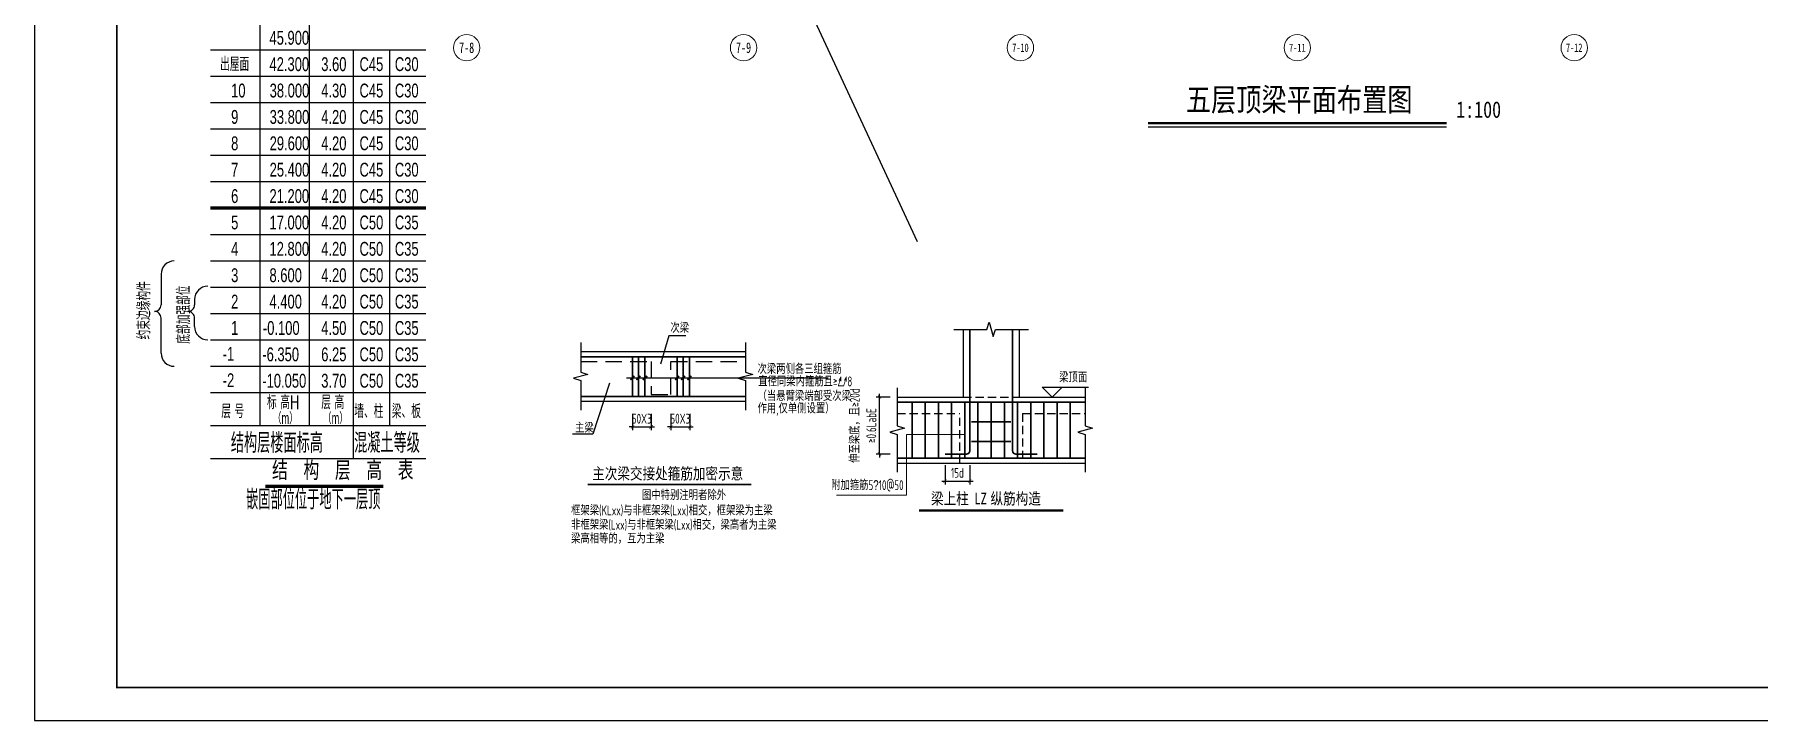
# Model space of a CAD drawing. Header units: millimetres. Extents: x -202076 to 1082610, y -439651 to 179350.
# Drawn here: x 374600 to 426903, y -167283 to -146481 of the extents above; entities that cross this region are included whole.
import ezdxf
from ezdxf.enums import TextEntityAlignment as Align

# ---------------------------------------------------------------- set-up
doc = ezdxf.new("R2010")
doc.units = ezdxf.units.MM
doc.header["$LTSCALE"] = 1000
doc.linetypes.add('DASH', pattern=[0.35, 0.25, -0.1])
doc.linetypes.add('DASHED', pattern=[0.75, 0.5, -0.25])
for name, color, linetype in [('$0$TK', 7, 'Continuous'), ('$0$墙柱说明', 7, 'Continuous'), ('02-TEXT_轴号', 7, 'Continuous'), ('AXIS_TEXT', 7, 'Continuous'), ('A楼-层高表$0$PUB_DIM', 3, 'Continuous'), ('A楼-层高表$0$S-ANNO-DIMS', 3, 'Continuous'), ('A楼-层高表$0$S-ANNO-TABS', 4, 'Continuous'), ('A楼-层高表$0$TEXT', 7, 'Continuous'), ('A楼-层高表$0$WLL1', 4, 'Continuous'), ('COLU_DE_REIN', 1, 'Continuous'), ('DIM_SYMB', 3, 'Continuous'), ('REIN', 1, 'Continuous'), ('S-BEAM', 4, 'Continuous'), ('THIN', 7, 'Continuous'), ('墙柱说明', 7, 'Continuous'), ('结-细线符号', 3, 'Continuous'), ('结-详图-尺寸', 3, 'Continuous'), ('结-详图-编号', 90, 'Continuous'), ('结-详图-轮廓', 40, 'Continuous'), ('结-详图-钢筋', 1, 'Continuous')]:
    doc.layers.add(name, color=color, linetype=linetype)
doc.layers.add('19.06.10建研院审图', color=1, linetype='Continuous', plot=False)
doc.layers.add('DIM', color=3, linetype='Continuous', lineweight=0)
doc.styles.add('$0$-宋体', font='', dxfattribs={"width": 0.8})
doc.styles.add('-宋体', font='simhei.ttf', dxfattribs={"width": 0.8})
doc.styles.add('_TCH_AXIS', font='STXIHEI.TTF', dxfattribs={"width": 0.75})
doc.styles.add('A楼-层高表$0$H', font='ros.shx', dxfattribs={"width": 0.7, "bigfont": 'jd.shx'})
doc.styles.add('A楼-层高表$0$华文细黑', font='STXIHEI.TTF', dxfattribs={"height": 500})
doc.styles.add('A楼-层高表$0$样式_1', font='ros.shx', dxfattribs={"width": 0.7, "bigfont": 'jd.shx'})
doc.styles.add('COMPLEX', font='COMPLEX')
doc.styles.add('TSSD_Dimension', font='tssdeng.shx', dxfattribs={"width": 0.7, "bigfont": 'hztxt.shx'})
doc.styles.add('TSSD_Label', font='tssdeng.shx', dxfattribs={"width": 0.7, "bigfont": 'Hztxt.shx'})
doc.styles.get('$0$-宋体').set_extended_font_data('SimSun')
doc.dimstyles.new('TSSD_25_100', dxfattribs={"dimtxt": 350, "dimasz": 100, "dimexe": 100, "dimexo": 250, "dimgap": 100, "dimtad": 1, "dimdec": 0, "dimlfac": 0.25, "dimzin": 0, "dimdsep": 46, "dimtxsty": 'TSSD_Dimension', "dimblk": 'ARCHTICK', "dimblk1": 'ARCHTICK', "dimblk2": 'ARCHTICK', "dimcen": 0, "dimdle": 100, "dimclrt": 7, "dimadec": 0, "dimazin": 0, "dimtfac": 1, "dimtdec": 0, "dimtix": 1, "dimtmove": 2, "dimatfit": 3, "dimfxl": 1, "dimtolj": 1, "dimtzin": 0, "dimarcsym": 0})

# ---------------------------------------------------------------- blocks, each defined once
blk = doc.blocks.new('_AXISO')
blk.add_circle((0, 0), 0.5)
at = {"layer": 'AXIS_TEXT', "style": 'COMPLEX', "width": 1.041667}
blk.add_attdef('A', text='', height=0.56, dxfattribs=at).set_placement((-0.25, -0.28), (0.25, -0.28), align=Align.FIT)
blk = doc.blocks.new('A楼-层高表')
at = {"layer": 'A楼-层高表$0$PUB_DIM', "const_width": 100}
blk.add_lwpolyline([(-1791, 0), (1791, 0)], dxfattribs=at)
at = {"layer": 'A楼-层高表$0$S-ANNO-DIMS'}
for p, q in [((-4954, 6434), (-4954, 5505)), ((-3938, 5668), (-3938, 5503)), ((-4954, 4041), (-4954, 5103)), ((-3938, 4842), (-3938, 5102))]:
    blk.add_line(p, q, dxfattribs=at)
for centre, radius, start, end in [((-4554, 6434), 400, 90, 180), ((-3538, 5668), 400, 90, 180), ((-5154, 5504), 200, 270, 0.206), ((-5154, 5104), 200, 359.794, 90), ((-4138, 5503), 200, 270, 0.206), ((-4138, 5103), 200, 359.794, 90), ((-3538, 4842), 400, 180, 270), ((-4554, 4041), 400, 180, 270)]:
    blk.add_arc(centre, radius, start, end, dxfattribs=at)
at = {"layer": 'A楼-层高表$0$S-ANNO-TABS'}
for p, q in [((-1961, 14041), (-1961, 1841)), ((-461, 14041), (-461, 1841)), ((-3457, 13241), (3078, 13241)), ((878, 13241), (878, 841)), ((1978, 13241), (1978, 1841)), ((-3457, 12441), (3078, 12441)), ((-3457, 11641), (878, 11641)), ((-3457, 11641), (3078, 11641)), ((-3457, 10841), (878, 10841)), ((-3457, 10841), (3078, 10841)), ((-3457, 10041), (878, 10041)), ((-3457, 10041), (3078, 10041)), ((-3457, 9241), (878, 9241)), ((-3457, 9241), (3078, 9241)), ((-3457, 8441), (3078, 8441)), ((-3457, 7641), (3078, 7641)), ((-3457, 6841), (3078, 6841)), ((-3457, 6041), (3078, 6041)), ((-3457, 5241), (3078, 5241)), ((-3457, 4441), (3078, 4441)), ((-3457, 3641), (3078, 3641)), ((-3457, 2841), (3078, 2841)), ((-3457, 1841), (3078, 1841)), ((-3457, 841), (3078, 841))]:
    blk.add_line(p, q, dxfattribs=at)
at = {"layer": 'A楼-层高表$0$TEXT', "style": 'A楼-层高表$0$H', "width": 0.7}
for s, p in [('45.900', (-1665, 13392)), ('出屋面', (-3163, 12592)), ('42.300', (-1665, 12592)), ('3.60', (-95, 12592)), ('C45', (1066, 12592)), ('C30', (2138, 12592)), ('10', (-2829, 11792)), ('38.000', (-1660, 11792)), ('4.30', (-95, 11792)), ('C45', (1066, 11792)), ('C30', (2138, 11792)), ('9', (-2829, 10992)), ('33.800', (-1660, 10992)), ('4.20', (-95, 10992)), ('C45', (1066, 10992)), ('C30', (2138, 10992)), ('8', (-2829, 10192)), ('29.600', (-1660, 10192)), ('4.20', (-95, 10192)), ('C45', (1066, 10192)), ('C30', (2138, 10192)), ('7', (-2829, 9392)), ('25.400', (-1660, 9392)), ('4.20', (-95, 9392)), ('C45', (1066, 9392)), ('C30', (2138, 9392)), ('6', (-2829, 8592)), ('21.200', (-1665, 8592)), ('4.20', (-95, 8592)), ('C45', (1066, 8592)), ('C30', (2138, 8592)), ('5', (-2829, 7792)), ('17.000', (-1665, 7792)), ('4.20', (-95, 7792)), ('4', (-2829, 6992)), ('12.800', (-1665, 6992)), ('4.20', (-95, 6992)), ('3', (-2829, 6192)), ('8.600', (-1665, 6192)), ('4.20', (-95, 6192)), ('2', (-2829, 5392)), ('4.400', (-1665, 5392)), ('4.20', (-95, 5392)), ('1', (-2829, 4592)), ('-0.100', (-1865, 4592)), ('4.50', (-95, 4592)), ('-1', (-3084, 3808)), ('-6.350', (-1883, 3792)), ('6.25', (-95, 3792)), ('-2', (-3084, 3008)), ('-10.050', (-1883, 2992)), ('3.70', (-95, 2992)), ('标 高H', (-1741, 2338)), ('层 高', (-95, 2338)), ('层 号', (-3128, 2067)), ('墙、柱', (908, 2067)), ('梁、板', (2046, 2067))]:
    blk.add_text(s, height=420, dxfattribs=at).set_placement(p)
at = {"layer": 'A楼-层高表$0$TEXT', "color": 4, "style": 'A楼-层高表$0$H', "width": 0.7}
for s, p in [('C50', (1066, 7792)), ('C35', (2138, 7792)), ('C50', (1066, 6992)), ('C35', (2138, 6992)), ('C50', (1066, 6192)), ('C35', (2138, 6192)), ('C50', (1066, 5392)), ('C35', (2138, 5392)), ('C50', (1066, 4592)), ('C35', (2138, 4592)), ('C50', (1066, 3792)), ('C35', (2138, 3792)), ('C50', (1066, 2992)), ('C35', (2138, 2992))]:
    blk.add_text(s, height=420, dxfattribs=at).set_placement(p)
at = {"layer": 'A楼-层高表$0$WLL1', "style": 'A楼-层高表$0$样式_1', "width": 0.7}
for s, p in [('约束边缘构件', (-5277, 4455)), ('底部加强部位', (-4070, 4325))]:
    blk.add_text(s, height=400, rotation=90, dxfattribs=at).set_placement(p)
at = {"layer": 'A楼-层高表$0$WLL1', "color": 7}
for s, height, style, width, p in [('（m）', 350, 'A楼-层高表$0$样式_1', 0.6, (-1574, 1891)), ('（m）', 350, 'A楼-层高表$0$样式_1', 0.6, (-54, 1891)), ('结构层楼面标高', 600, 'A楼-层高表$0$样式_1', 0.7, (-2837, 1015)), ('混凝土等级', 600, 'A楼-层高表$0$样式_1', 0.7, (902, 1015)), ('结  构  层  高  表', 500, 'A楼-层高表$0$华文细黑', 0.7, (-1587, 244)), ('嵌固部位位于地下一层顶', 600, 'A楼-层高表$0$样式_1', 0.65, (-2375, -701))]:
    blk.add_text(s, height=height, dxfattribs=dict(at, style=style, width=width)).set_placement(p)
blk = doc.blocks.new('图框-A1')
for points, const_width in [([(0, 0), (841, 0), (841, 594), (0, 594)], 0.05), ([(766, 584), (25, 584), (25, 10), (766, 10)], 0.5)]:
    blk.add_lwpolyline(points, close=True, dxfattribs=dict(const_width=const_width))
at = {"const_width": 0.05}
blk.add_lwpolyline([(420.5, 0), (420.5, 2)], dxfattribs=at)
blk = doc.blocks.new('_ARCHTICK')
at = {"color": 0, "linetype": 'ByBlock', "const_width": 0.15}
blk.add_lwpolyline([(-0.5, -0.5), (0.5, 0.5)], dxfattribs=at)
blk = doc.blocks.new('*D3018')
at = {"layer": 'Defpoints', "color": 0, "transparency": 16777216}
for p in [(392740, -157737), (393305, -157737), (393305, -158382)]:
    blk.add_point(p, dxfattribs=at)
at = {"layer": 'DIM', "color": 0, "lineweight": -2, "transparency": 16777216}
for p, q in [((392740, -158382), (392640, -158382)), ((392740, -157987), (392740, -158482)), ((392740, -158382), (393305, -158382)), ((393305, -157987), (393305, -158482)), ((393305, -158382), (393405, -158382))]:
    blk.add_line(p, q, dxfattribs=at)
at = {"layer": 'DIM', "color": 0, "lineweight": -2, "transparency": 16777216, "xscale": 100, "yscale": 100, "zscale": 100}
blk.add_blockref('_ARCHTICK', (392740, -158382), dxfattribs=at)
at = {"layer": 'DIM', "color": 0, "lineweight": -2, "transparency": 16777216, "xscale": 100, "yscale": 100, "zscale": 100, "rotation": 180}
blk.add_blockref('_ARCHTICK', (393305, -158382), dxfattribs=at)
at = {"layer": 'DIM', "color": 7, "transparency": 16777216, "insert": (393022, -158132), "char_height": 300, "attachment_point": 5, "style": 'TSSD_Dimension'}
blk.add_mtext('\\A1;50X3', dxfattribs=at)
blk = doc.blocks.new('*D3019')
at = {"layer": 'Defpoints', "color": 0, "transparency": 16777216}
for p in [(393904, -157737), (394481, -157737), (394481, -158381)]:
    blk.add_point(p, dxfattribs=at)
at = {"layer": 'DIM', "color": 0, "lineweight": -2, "transparency": 16777216}
for p, q in [((393904, -158381), (393804, -158381)), ((393904, -157987), (393904, -158481)), ((393904, -158381), (394481, -158381)), ((394481, -157987), (394481, -158481)), ((394481, -158381), (394581, -158381))]:
    blk.add_line(p, q, dxfattribs=at)
at = {"layer": 'DIM', "color": 0, "lineweight": -2, "transparency": 16777216, "xscale": 100, "yscale": 100, "zscale": 100}
blk.add_blockref('_ARCHTICK', (393904, -158381), dxfattribs=at)
at = {"layer": 'DIM', "color": 0, "lineweight": -2, "transparency": 16777216, "xscale": 100, "yscale": 100, "zscale": 100, "rotation": 180}
blk.add_blockref('_ARCHTICK', (394481, -158381), dxfattribs=at)
at = {"layer": 'DIM', "color": 7, "transparency": 16777216, "insert": (394192, -158131), "char_height": 300, "attachment_point": 5, "style": 'TSSD_Dimension'}
blk.add_mtext('\\A1;50X3', dxfattribs=at)
blk = doc.blocks.new('*D3020')
at = {"layer": 'Defpoints', "color": 0, "transparency": 16777216}
for p in [(400237, -157478), (400812, -157478), (400812, -159204)]:
    blk.add_point(p, dxfattribs=at)
at = {"layer": 'DIM', "color": 0, "lineweight": -2, "transparency": 16777216}
for p, q in [((400237, -157478), (400237, -157378)), ((400562, -157478), (400137, -157478)), ((400237, -159204), (400237, -157478)), ((400562, -159204), (400137, -159204)), ((400237, -159204), (400237, -159304))]:
    blk.add_line(p, q, dxfattribs=at)
at = {"layer": 'DIM', "color": 0, "lineweight": -2, "transparency": 16777216, "xscale": 100, "yscale": 100, "zscale": 100}
for p, rotation in [((400237, -157478), 270), ((400237, -159204), 90)]:
    blk.add_blockref('_ARCHTICK', p, dxfattribs=dict(at, rotation=rotation))
at = {"layer": 'DIM', "color": 7, "transparency": 16777216, "insert": (399737, -158341), "char_height": 300, "attachment_point": 5, "rotation": 90, "style": 'TSSD_Dimension'}
blk.add_mtext('\\A1;伸至梁底，且≥20d\\P≥0.6LabE', dxfattribs=at)
blk = doc.blocks.new('*D3021')
at = {"layer": 'Defpoints', "color": 0, "transparency": 16777216}
for p in [(402224, -159292), (402974, -159289), (402974, -160024)]:
    blk.add_point(p, dxfattribs=at)
at = {"layer": 'DIM', "color": 0, "lineweight": -2, "transparency": 16777216}
for p, q in [((402124, -160024), (403074, -160024)), ((402224, -159542), (402224, -160124)), ((402974, -159539), (402974, -160124))]:
    blk.add_line(p, q, dxfattribs=at)
at = {"layer": 'DIM', "color": 0, "lineweight": -2, "transparency": 16777216, "xscale": 100, "yscale": 100, "zscale": 100, "rotation": 180}
blk.add_blockref('_ARCHTICK', (402224, -160024), dxfattribs=at)
at = {"layer": 'DIM', "color": 0, "lineweight": -2, "transparency": 16777216, "xscale": 100, "yscale": 100, "zscale": 100}
blk.add_blockref('_ARCHTICK', (402974, -160024), dxfattribs=at)
at = {"layer": 'DIM', "color": 7, "transparency": 16777216, "insert": (402599, -159774), "char_height": 300, "attachment_point": 5, "style": 'TSSD_Dimension'}
blk.add_mtext('\\A1;15d', dxfattribs=at)

msp = doc.modelspace()

# ---------------------------------------------------------------- linework, layer by layer
at = {"layer": '$0$墙柱说明', "ltscale": 1000}
msp.add_line((408381.8, -149281), (417440.8, -149281), dxfattribs=at)
at = {"layer": '$0$墙柱说明', "ltscale": 1000, "const_width": 75}
msp.add_lwpolyline([(408381.8, -149169), (417440.8, -149169)], dxfattribs=at)
for p, q in [((402773.6, -155423.7), (402773.6, -157477.5)), ((404473.6, -155423.7), (404473.6, -157477.5))]:
    msp.add_line(p, q)
at = {"linetype": 'DASHED', "ltscale": 0.5}
for p, q in [((402773.6, -157477.5), (404473.6, -157477.5)), ((400773.6, -157977.5), (402673.6, -157977.5)), ((402673.6, -159477.5), (402673.6, -157977.5)), ((404573.6, -157977.5), (406473.6, -157977.5)), ((404573.6, -157977.5), (404573.6, -159477.5))]:
    msp.add_line(p, q, dxfattribs=at)
msp.add_lwpolyline([(458702.8, -167281), (458702.8, -107881), (374602.8, -107881), (374602.8, -167281)], close=True)
at = {"layer": '19.06.10建研院审图'}
msp.add_line((385591.1, -118754.1), (401375.1, -152758.9), dxfattribs=at)
at = {"layer": 'COLU_DE_REIN', "const_width": 100}
msp.add_lwpolyline([(379937.7, -151741.5), (386473.1, -151741.5)], dxfattribs=at)
at = {"layer": 'DIM'}
msp.add_lwpolyline([(402823.6, -158606.6), (401059.8, -158606.6), (401059.8, -160446.5), (398932.7, -160446.5)], dxfattribs=at)
at = {"layer": 'DIM_SYMB', "const_width": 70}
msp.add_lwpolyline([(401433.4, -160913.8), (405814.4, -160913.8)], dxfattribs=at)
at = {"layer": 'REIN', "const_width": 50}
for points in [[(402973.6, -155423.7), (402973.6, -159103.8, -0.4142136), (402873.6, -159203.8), (402223.6, -159203.8)], [(404273.6, -155423.7), (404273.6, -159103.8, 0.4142136), (404373.6, -159203.8), (405023.6, -159203.8)]]:
    msp.add_lwpolyline(points, format="xyb", dxfattribs=at)
for points in [[(406473.6, -157627.5), (400773.6, -157627.5)], [(401223.6, -157627.5), (401223.6, -159327.5)], [(401623.6, -157627.5), (401623.6, -159327.5)], [(402023.6, -157627.5), (402023.6, -159327.5)], [(402423.6, -157627.5), (402423.6, -159327.5)], [(402823.6, -157627.5), (402823.6, -159327.5)], [(403223.6, -157627.5), (403223.6, -159327.5)], [(403623.6, -157627.5), (403623.6, -159327.5)], [(404023.6, -157627.5), (404023.6, -159327.5)], [(404423.6, -157627.5), (404423.6, -159327.5)], [(404823.6, -157627.5), (404823.6, -159327.5)], [(405223.6, -157627.5), (405223.6, -159327.5)], [(405623.6, -157627.5), (405623.6, -159327.5)], [(406023.6, -157627.5), (406023.6, -159327.5)], [(404223.6, -158227.5), (403023.6, -158227.5)], [(404223.6, -158827.5), (403023.6, -158827.5)], [(406473.6, -159327.5), (400773.6, -159327.5)]]:
    msp.add_lwpolyline(points, dxfattribs=at)
at = {"layer": 'THIN'}
for p, q in [((405473.6, -157477.5), (405173.6, -157177.5)), ((405173.6, -157177.5), (405773.6, -157177.5)), ((405473.6, -157477.5), (405773.6, -157177.5)), ((405773.6, -157177.5), (406573.9, -157177.5)), ((400773.6, -157477.5), (402773.6, -157477.5)), ((404473.6, -157477.5), (406473.6, -157477.5)), ((400773.6, -159477.5), (406473.6, -159477.5))]:
    msp.add_line(p, q, dxfattribs=at)
for points in [[(402493.6, -155423.7), (403493.6, -155423.7), (403563.6, -155203.7), (403683.6, -155643.7), (403753.6, -155423.7), (404753.6, -155423.7)], [(400773.6, -157197.5), (400773.6, -158347.5), (400993.6, -158417.5), (400553.6, -158537.5), (400773.6, -158607.5), (400773.6, -159757.5)], [(406473.6, -157197.5), (406473.6, -158347.5), (406693.6, -158417.5), (406253.6, -158537.5), (406473.6, -158607.5), (406473.6, -159757.5)]]:
    msp.add_lwpolyline(points, dxfattribs=at)
at = {"layer": '结-细线符号'}
msp.add_line((392559.2, -156894.7), (398675.8, -156894.7), dxfattribs=at)
for points in [[(391171.5, -155817.4), (391171.5, -156717.4), (391391.5, -156787.4), (390951.5, -156907.4), (391171.5, -156977.4), (391171.5, -157877.4)], [(396171.5, -155817.4), (396171.5, -156717.4), (396391.5, -156787.4), (395951.5, -156907.4), (396171.5, -156977.4), (396171.5, -157877.4)], [(392048.5, -157049.9), (391543.7, -158600.2), (390924.7, -158600.2)]]:
    msp.add_lwpolyline(points, dxfattribs=at)
at = {"layer": '结-细线符号', "const_width": 50}
for points in [[(392679.6, -156954.7), (392799.6, -156834.7)], [(392864.2, -156954.7), (392984.2, -156834.7)], [(393057.2, -156954.7), (393177.2, -156834.7)], [(393070.2, -156954.7), (393190.2, -156834.7)], [(394032.5, -156954.7), (394152.5, -156834.7)], [(394215, -156954.7), (394335, -156834.7)], [(394408, -156954.7), (394528, -156834.7)]]:
    msp.add_lwpolyline(points, dxfattribs=at)
at = {"layer": '结-详图-尺寸'}
msp.add_lwpolyline([(394364.7, -155613.7), (393847.9, -155613.7), (393596.9, -156480)], dxfattribs=at)
at = {"layer": '结-详图-编号', "const_width": 50}
msp.add_lwpolyline([(391387, -160128.3), (396352.1, -160128.3)], dxfattribs=at)
at = {"layer": '结-详图-轮廓'}
for p, q in [((391171.5, -156097.4), (396171.5, -156097.4)), ((391171.5, -157597.4), (396171.5, -157597.4))]:
    msp.add_line(p, q, dxfattribs=at)
at = {"layer": '结-详图-轮廓', "linetype": 'DASHED'}
msp.add_lwpolyline([(391173.5, -156397.4), (393310.4, -156397.4), (393310.4, -157398.6), (393910.4, -157398.6), (393910.4, -156397.4), (396178.2, -156397.4)], dxfattribs=at)
at = {"layer": '结-详图-钢筋', "const_width": 50}
for points in [[(391173.5, -156252.1), (396178.2, -156252.1)], [(392743.8, -156252.1), (392743.8, -157460.3)], [(392928.3, -156252.1), (392928.3, -157460.3)], [(393121.3, -156252.1), (393121.3, -157460.3)], [(394094.6, -156252.1), (394094.6, -157460.3)], [(394279.1, -156252.1), (394279.1, -157460.3)], [(394472.1, -156252.1), (394472.1, -157460.3)], [(396178.2, -157460.3), (391173.5, -157460.3)]]:
    msp.add_lwpolyline(points, dxfattribs=at)

# ---------------------------------------------------------------- block references
at = {"xscale": 100, "yscale": 100, "zscale": 100}
msp.add_blockref('图框-A1', (374602.8, -167281), dxfattribs=at)
at = {"layer": 'DIM'}
ref = msp.add_blockref('_AXISO', (387711.3, -146881), dxfattribs=dict(at, xscale=800, yscale=800, zscale=800))
ref.add_attrib('A', '7-8', dxfattribs={"layer": '02-TEXT_轴号', "height": 320.57, "style": '_TCH_AXIS', "width": 0.743037}).set_placement((387481.7, -147041.3), (387940.9, -147041.3), align=Align.FIT)
ref = msp.add_blockref('_AXISO', (396111.3, -146881), dxfattribs=dict(at, xscale=800, yscale=800, zscale=800))
ref.add_attrib('A', '7-9', dxfattribs={"layer": '02-TEXT_轴号', "height": 320.57, "style": '_TCH_AXIS', "width": 0.743037}).set_placement((395881.7, -147041.3), (396340.9, -147041.3), align=Align.FIT)
ref = msp.add_blockref('_AXISO', (404511.3, -146881), dxfattribs=dict(at, xscale=800, yscale=800, zscale=800))
ref.add_attrib('A', '7-10', dxfattribs={"layer": '02-TEXT_轴号', "height": 252.11, "style": '_TCH_AXIS', "width": 0.743037}).set_placement((404261.3, -147007.1), (404761.3, -147007.1), align=Align.FIT)
ref = msp.add_blockref('_AXISO', (412911.3, -146881), dxfattribs=dict(at, xscale=800, yscale=800, zscale=800))
ref.add_attrib('A', '7-11', dxfattribs={"layer": '02-TEXT_轴号', "height": 247.28, "style": '_TCH_AXIS', "width": 0.761209}).set_placement((412660, -147004.6), (413162.5, -147004.6), align=Align.FIT)
ref = msp.add_blockref('_AXISO', (421311.3, -146881), dxfattribs=dict(at, xscale=800, yscale=800, zscale=800))
ref.add_attrib('A', '7-12', dxfattribs={"layer": '02-TEXT_轴号', "height": 252.11, "style": '_TCH_AXIS', "width": 0.743037}).set_placement((421061.3, -147007.1), (421561.3, -147007.1), align=Align.FIT)
at = {"layer": 'S-BEAM', "linetype": 'DASH'}
msp.add_blockref('A楼-层高表', (383394.7, -160182.7), dxfattribs=at)

# ---------------------------------------------------------------- texts
at = {"layer": '$0$TK', "style": '$0$-宋体', "width": 0.8}
for s, height, p in [('五层顶梁平面布置图', 699.93, (409531, -148807.1)), ('1:100', 500, (417732.5, -149007.4))]:
    msp.add_text(s, height=height, dxfattribs=at).set_placement(p)
at = {"layer": 'THIN', "style": 'TSSD_Label', "width": 0.7}
for s, p in [('次梁', (393892.1, -155527.4)), ('次梁两侧各三组箍筋', (396535.3, -156772.1)), ('（当悬臂梁端部受次梁', (396535.3, -157592.9)), ('作用,仅单侧设置）', (396535.3, -157969.1)), ('主梁', (390998.3, -158558)), ('图中特别注明者除外', (393028.9, -160599.4)), ('框架梁(KLxx)与非框架梁(Lxx)相交，框架梁为主梁', (390878.8, -161062.8)), ('梁高相等的，互为主梁', (390878.8, -161915)), ('非框架梁(Lxx)与非框架梁(Lxx)相交，梁高者为主梁', (390878.8, -161498.9))]:
    msp.add_text(s, height=300, dxfattribs=at).set_placement(p)
msp.add_text('直径同梁内箍筋且≥⌰8', height=300, dxfattribs=at).set_placement((396556.8, -157241.4), align=Align.BOTTOM_LEFT)
for s, p in [('梁顶面', (406537.1, -157117.5)), ('附加箍筋5\ue53210@50', (400967.8, -160386.5))]:
    msp.add_text(s, height=300, dxfattribs=at).set_placement(p, align=Align.BOTTOM_RIGHT)
at = {"layer": '墙柱说明', "style": '-宋体', "width": 0.8}
for s, p in [('主次梁交接处箍筋加密示意', (391520.3, -159968.9)), ('梁上柱', (401797.9, -160729.1)), ('LZ', (403111.4, -160729.1)), ('纵筋构造', (403603.4, -160729.1))]:
    msp.add_text(s, height=350, dxfattribs=at).set_placement(p)

# ---------------------------------------------------------------- dimensions: what is measured, and where the dimension line sits
at = {"layer": 'DIM'}
dim = msp.add_linear_dim(base=(400236.6, -157477.5), p1=(400812.1, -159203.8), p2=(400812.1, -157477.5), angle=90, text='伸至梁底，且≥20d\\P≥0.6LabE', dimstyle='TSSD_25_100', override={"dimtxt": 300, "dimclrd": 0, "dimclre": 0, "dimclrt": 7}, dxfattribs=at)
dim.commit()
dim.dimension.update_dxf_attribs({"geometry": '*D3020', "text_midpoint": (399736.6, -158340.7)})
for base, p1, p2, text, override, picture, middle in [((393304.6, -158381.9), (392740.1, -157737.2), (393304.6, -157737.2), '50X3', {"dimtxt": 300}, '*D3018', (393022.3, -158131.9)), ((394480.6, -158381.3), (393904.2, -157737.2), (394480.6, -157737.2), '50X3', {"dimtxt": 300}, '*D3019', (394192.4, -158131.3)), ((402973.6, -160023.7), (402223.6, -159291.8), (402973.6, -159288.7), '15d', {"dimtxt": 300, "dimclrd": 0, "dimclre": 0, "dimclrt": 7}, '*D3021', (402598.6, -159773.7))]:
    dim = msp.add_linear_dim(base=base, p1=p1, p2=p2, text=text, dimstyle='TSSD_25_100', override=override, dxfattribs=at)
    dim.commit()
    dim.dimension.update_dxf_attribs({"geometry": picture, "text_midpoint": middle})

doc.saveas('drawing.dxf')
